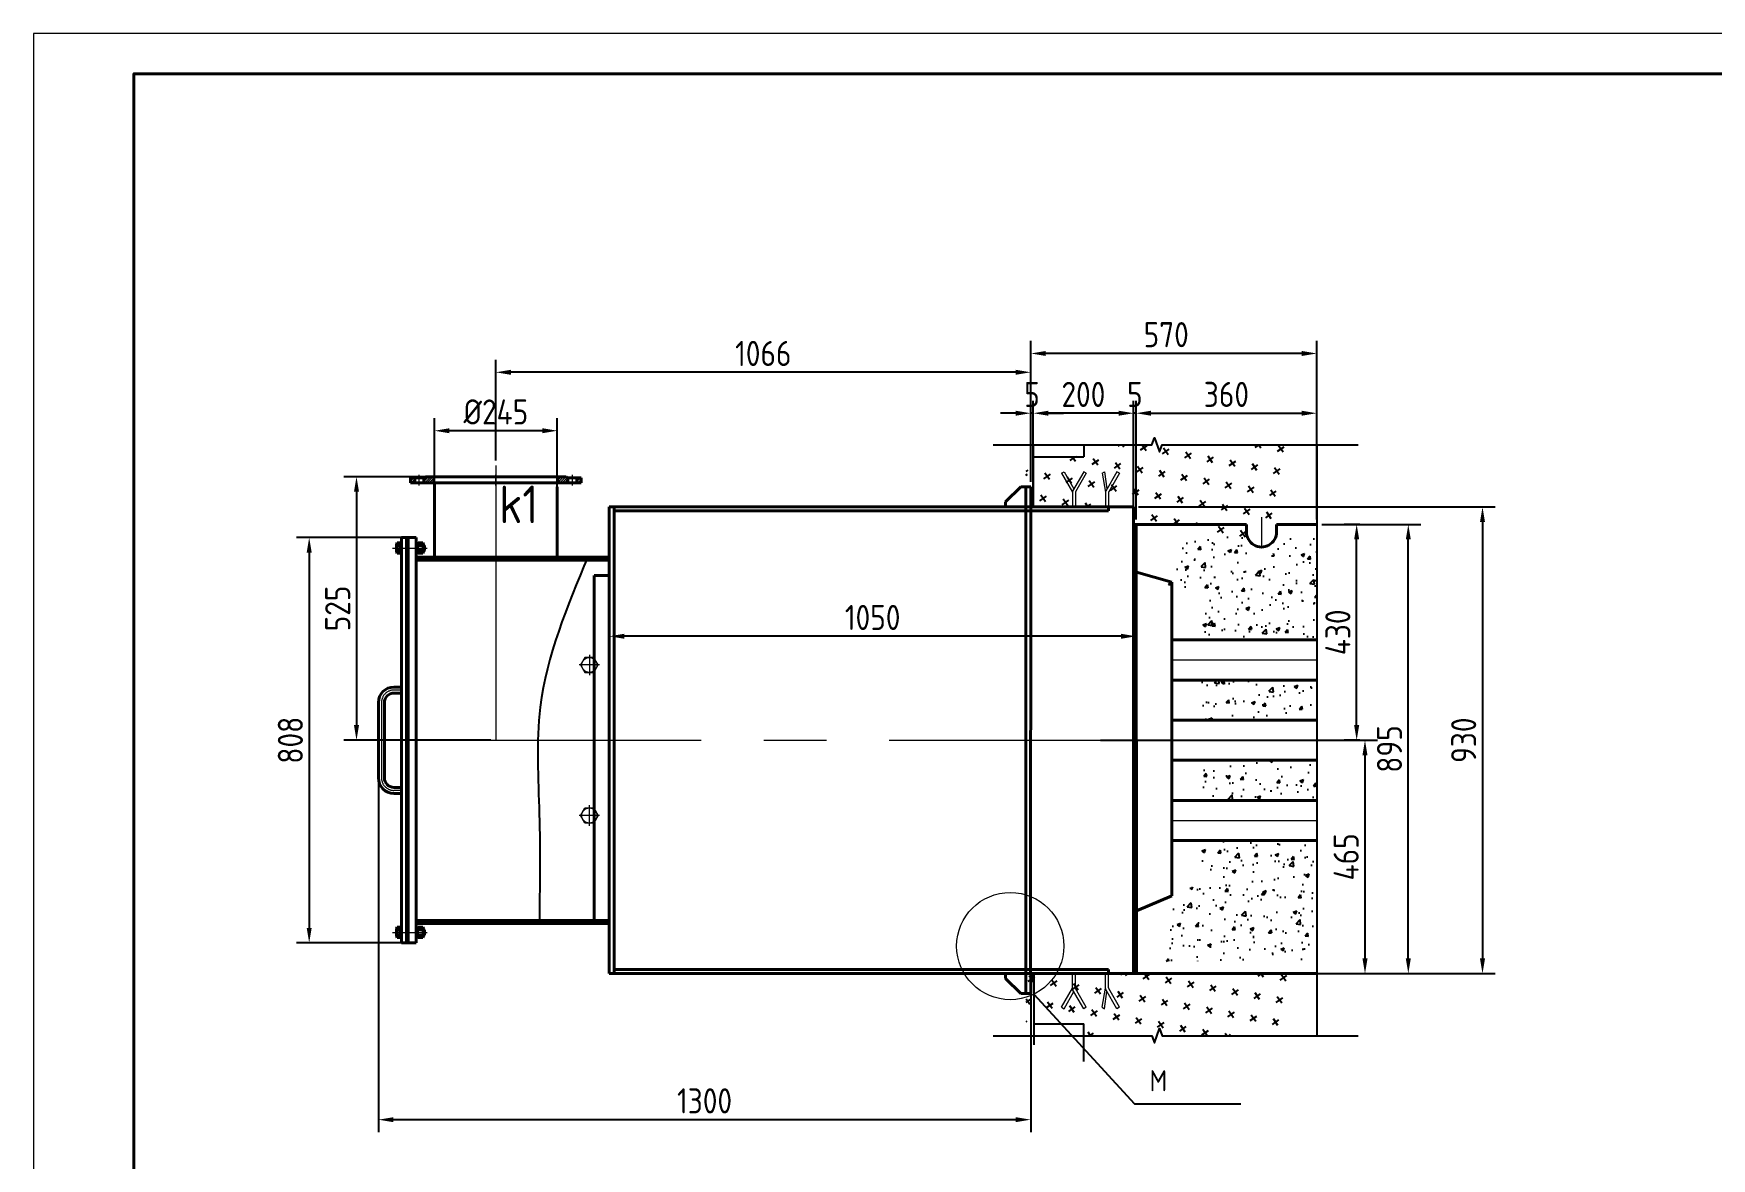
# Model space of a CAD drawing. Header units: millimetres. Extents: x 52110 to 400893, y -153728 to 31997.
# Drawn here: x 356035 to 359379, y -10832 to -8590 of the extents above; entities that cross this region are included whole.
import ezdxf

# ---------------------------------------------------------------- set-up
doc = ezdxf.new("R2010")
doc.units = ezdxf.units.MM
doc.header["$LTSCALE"] = 500
doc.linetypes.add('CENTER', pattern=[2, 1.25, -0.25, 0.25, -0.25])
doc.linetypes.add('DASHED2', pattern=[0.375, 0.25, -0.125])
for name, color, linetype, lineweight in [('BIAOZHU', 3, 'Continuous', 25), ('POU', 4, 'Continuous', 20), ('SHI', 7, 'Continuous', 40), ('SW', 8, 'Continuous', 20), ('WEN', 3, 'Continuous', 20), ('XI', 2, 'Continuous', 20), ('XU', 6, 'DASHED2', 20), ('ZHONG', 1, 'CENTER', 20)]:
    doc.layers.add(name, color=color, linetype=linetype, lineweight=lineweight)
doc.styles.add('GB', font='gbenor.shx', dxfattribs={"bigfont": 'gbcbig.shx'})
doc.styles.add('工程字', font='gbenor.shx', dxfattribs={"bigfont": 'gbcbig.shx'})
doc.dimstyles.new('GB-5', dxfattribs={"dimscale": 10, "dimtxt": 5, "dimasz": 3, "dimexe": 2.5, "dimexo": 1, "dimgap": 1.25, "dimtad": 1, "dimdsep": 46, "dimtxsty": '工程字', "dimcen": 5, "dimadec": 0, "dimazin": 0, "dimtfac": 0.7, "dimtix": 1, "dimtmove": 0, "dimatfit": 3, "dimfxl": 0, "dimtzin": 0, "dimarcsym": 0})
pattern_1 = [(50, (300681.38, -30061.035), (72.87387, -6.375634), [7.62, -83.82]), (355, (300681.38, -30061.035), (-14.09713, 76.42266), [6.096, -67.056]), (100.451, (300687.45, -30061.566), (58.777, 70.046675), [6.476, -71.236]), (46.1842, (300681.38, -30040.715), (108.43162, -16.81693), [11.43, -125.73]), (96.6356, (300690.41, -30042.12), (94.9617, 98.97022), [9.714, -106.854]), (351.184, (300681.38, -30040.72), (94.96184, 98.97005), [9.144, -100.584]), (21, (300691.54, -30045.795), (60.64595, -40.90621), [7.62, -83.82]), (326, (300691.54, -30045.795), (24.72081, 73.67519), [6.096, -67.056]), (71.4514, (300696.59, -30049.204), (85.3666, 32.76914), [6.476, -71.236]), (37.5, (300681.379, -30061.035), (1.235441, 33.822016), [0, -66.2432, 0, -68.072, 0, -67.31]), (7.5, (300681.38, -30061.035), (26.727865, 40.07223), [0, -38.8112, 0, -64.7192, 0, -25.654]), (327.5, (300658.722, -30061.035), (54.236238, -2.291498), [0, -25.4, 0, -79.248, 0, -105.156]), (317.5, (300648.56, -30061.035), (59.251673, 10.170596), [0, -33.02, 0, -52.6288, 0, -74.676])]
pattern_2 = [(45, (-1333.1662, -1494.125), (-2.245064, 2.245064), [])]

# ---------------------------------------------------------------- blocks, each defined once
blk = doc.blocks.new('*D246')
at = {"layer": 'BIAOZHU', "color": 0, "lineweight": -2}
for p, q in [((356778.3, -9594.2), (356559.1, -9594.2)), ((356584.1, -9624.2), (356584.1, -10372.2)), ((356778.3, -10402.2), (356559.1, -10402.2))]:
    blk.add_line(p, q, dxfattribs=at)
at = {"layer": 'BIAOZHU', "color": 0}
for points in [[(356579.1, -9624.2), (356589.1, -9624.2), (356584.1, -9594.2)], [(356579.1, -10372.2), (356589.1, -10372.2), (356584.1, -10402.2)]]:
    blk.add_solid(points, dxfattribs=at)
at = {"layer": 'Defpoints', "color": 0}
for p in [(356788.3, -9594.2), (356584.1, -10402.2), (356788.3, -10402.2)]:
    blk.add_point(p, dxfattribs=at)
at = {"layer": 'BIAOZHU', "color": 0, "insert": (356546.6, -9998.2), "char_height": 50, "attachment_point": 5, "rotation": 90, "style": '工程字'}
blk.add_mtext('808', dxfattribs=at)
blk = doc.blocks.new('*D250')
at = {"layer": 'BIAOZHU', "color": 0, "lineweight": -2}
for p, q in [((356956.1, -9440.9), (356956.1, -9240)), ((358022.1, -9483.2), (358022.1, -9240)), ((357992.1, -9265), (356986.1, -9265))]:
    blk.add_line(p, q, dxfattribs=at)
at = {"layer": 'BIAOZHU', "color": 0}
for points in [[(356986.1, -9260), (356986.1, -9270), (356956.1, -9265)], [(357992.1, -9260), (357992.1, -9270), (358022.1, -9265)]]:
    blk.add_solid(points, dxfattribs=at)
at = {"layer": 'Defpoints', "color": 0}
for p in [(356956.1, -9265), (356956.1, -9450.9), (358022.1, -9493.2)]:
    blk.add_point(p, dxfattribs=at)
at = {"layer": 'BIAOZHU', "color": 0, "insert": (357489.1, -9227.5), "char_height": 50, "attachment_point": 5, "style": '工程字'}
blk.add_mtext('1066', dxfattribs=at)
blk = doc.blocks.new('*D251')
at = {"layer": 'BIAOZHU', "color": 0, "lineweight": -2}
for p, q in [((356946.1, -9473.2), (356653.4, -9473.2)), ((356678.4, -9503.2), (356678.4, -9968.2)), ((356946.1, -9998.2), (356653.4, -9998.2))]:
    blk.add_line(p, q, dxfattribs=at)
at = {"layer": 'BIAOZHU', "color": 0}
for points in [[(356673.4, -9503.2), (356683.4, -9503.2), (356678.4, -9473.2)], [(356673.4, -9968.2), (356683.4, -9968.2), (356678.4, -9998.2)]]:
    blk.add_solid(points, dxfattribs=at)
at = {"layer": 'Defpoints', "color": 0}
for p in [(356956.1, -9473.2), (356678.4, -9998.2), (356956.1, -9998.2)]:
    blk.add_point(p, dxfattribs=at)
at = {"layer": 'BIAOZHU', "color": 0, "insert": (356640.9, -9735.7), "char_height": 50, "attachment_point": 5, "rotation": 90, "style": '工程字'}
blk.add_mtext('525', dxfattribs=at)
blk = doc.blocks.new('*D252')
at = {"layer": 'BIAOZHU', "color": 0, "lineweight": -2}
for p, q in [((358022.1, -9399.5), (358022.1, -9202.5)), ((358562.1, -9227.5), (358052.1, -9227.5)), ((358592.1, -9399.5), (358592.1, -9202.5))]:
    blk.add_line(p, q, dxfattribs=at)
at = {"layer": 'BIAOZHU', "color": 0}
for points in [[(358052.1, -9222.5), (358052.1, -9232.5), (358022.1, -9227.5)], [(358562.1, -9222.5), (358562.1, -9232.5), (358592.1, -9227.5)]]:
    blk.add_solid(points, dxfattribs=at)
at = {"layer": 'Defpoints', "color": 0}
for p in [(358022.1, -9227.5), (358022.1, -9409.5), (358592.1, -9409.5)]:
    blk.add_point(p, dxfattribs=at)
at = {"layer": 'BIAOZHU', "color": 0, "insert": (358292.1, -9190), "char_height": 50, "attachment_point": 5, "style": '工程字'}
blk.add_mtext('570', dxfattribs=at)
blk = doc.blocks.new('*D253')
at = {"layer": 'BIAOZHU', "color": 0, "lineweight": -2}
for p, q in [((358602.1, -9568.2), (358799.6, -9568.2)), ((358774.6, -10433.2), (358774.6, -9598.2)), ((358602.1, -10463.2), (358799.6, -10463.2))]:
    blk.add_line(p, q, dxfattribs=at)
at = {"layer": 'BIAOZHU', "color": 0}
for points in [[(358769.6, -9598.2), (358779.6, -9598.2), (358774.6, -9568.2)], [(358769.6, -10433.2), (358779.6, -10433.2), (358774.6, -10463.2)]]:
    blk.add_solid(points, dxfattribs=at)
at = {"layer": 'Defpoints', "color": 0}
for p in [(358592.1, -9568.2), (358774.6, -9568.2), (358592.1, -10463.2)]:
    blk.add_point(p, dxfattribs=at)
at = {"layer": 'BIAOZHU', "color": 0, "insert": (358737.1, -10015.7), "char_height": 50, "attachment_point": 5, "rotation": 90, "style": '工程字'}
blk.add_mtext('895', dxfattribs=at)
blk = doc.blocks.new('*D255')
at = {"layer": 'BIAOZHU', "color": 0, "lineweight": -2}
for p, q in [((358232.1, -9558.2), (358232.1, -9321.6)), ((358592.1, -9558.2), (358592.1, -9321.6)), ((358262.1, -9346.6), (358562.1, -9346.6))]:
    blk.add_line(p, q, dxfattribs=at)
at = {"layer": 'BIAOZHU', "color": 0}
for points in [[(358262.1, -9341.6), (358262.1, -9351.6), (358232.1, -9346.6)], [(358562.1, -9341.6), (358562.1, -9351.6), (358592.1, -9346.6)]]:
    blk.add_solid(points, dxfattribs=at)
at = {"layer": 'Defpoints', "color": 0}
for p in [(358592.1, -9346.6), (358232.1, -9568.2), (358592.1, -9568.2)]:
    blk.add_point(p, dxfattribs=at)
at = {"layer": 'BIAOZHU', "color": 0, "insert": (358412.1, -9309.1), "char_height": 50, "attachment_point": 5, "style": '工程字'}
blk.add_mtext('360', dxfattribs=at)
blk = doc.blocks.new('*D256')
at = {"layer": 'BIAOZHU', "color": 0, "lineweight": -2}
for p, q in [((358227.1, -9558.2), (358227.1, -9321.6)), ((358232.1, -9558.2), (358232.1, -9321.6)), ((358197.1, -9346.6), (358167.1, -9346.6)), ((358232.1, -9346.6), (358227.1, -9346.6)), ((358262.1, -9346.6), (358292.1, -9346.6))]:
    blk.add_line(p, q, dxfattribs=at)
at = {"layer": 'BIAOZHU', "color": 0}
for points in [[(358197.1, -9341.6), (358197.1, -9351.6), (358227.1, -9346.6)], [(358262.1, -9341.6), (358262.1, -9351.6), (358232.1, -9346.6)]]:
    blk.add_solid(points, dxfattribs=at)
at = {"layer": 'Defpoints', "color": 0}
for p in [(358227.1, -9346.6), (358227.1, -9568.2), (358232.1, -9568.2)]:
    blk.add_point(p, dxfattribs=at)
at = {"layer": 'BIAOZHU', "color": 0, "insert": (358229.6, -9309.1), "char_height": 50, "attachment_point": 5, "style": '工程字'}
blk.add_mtext('5', dxfattribs=at)
blk = doc.blocks.new('*D257')
at = {"layer": 'BIAOZHU', "color": 0, "lineweight": -2}
for p, q in [((358027.1, -9523.2), (358027.1, -9321.6)), ((358227.1, -9523.2), (358227.1, -9321.6)), ((358197.1, -9346.6), (358057.1, -9346.6))]:
    blk.add_line(p, q, dxfattribs=at)
at = {"layer": 'BIAOZHU', "color": 0}
for points in [[(358057.1, -9341.6), (358057.1, -9351.6), (358027.1, -9346.6)], [(358197.1, -9341.6), (358197.1, -9351.6), (358227.1, -9346.6)]]:
    blk.add_solid(points, dxfattribs=at)
at = {"layer": 'Defpoints', "color": 0}
for p in [(358027.1, -9346.6), (358027.1, -9533.2), (358227.1, -9533.2)]:
    blk.add_point(p, dxfattribs=at)
at = {"layer": 'BIAOZHU', "color": 0, "insert": (358127.1, -9309.1), "char_height": 50, "attachment_point": 5, "style": '工程字'}
blk.add_mtext('200', dxfattribs=at)
blk = doc.blocks.new('*D182')
at = {"layer": 'BIAOZHU', "color": 0, "lineweight": -2}
for p, q in [((358022.1, -9336.6), (358022.1, -9321.6)), ((358027.1, -9336.6), (358027.1, -9321.6)), ((357992.1, -9346.6), (357962.1, -9346.6)), ((358027.1, -9346.6), (358022.1, -9346.6)), ((358057.1, -9346.6), (358087.1, -9346.6))]:
    blk.add_line(p, q, dxfattribs=at)
at = {"layer": 'BIAOZHU', "color": 0}
for points in [[(357992.1, -9341.6), (357992.1, -9351.6), (358022.1, -9346.6)], [(358057.1, -9341.6), (358057.1, -9351.6), (358027.1, -9346.6)]]:
    blk.add_solid(points, dxfattribs=at)
at = {"layer": 'Defpoints', "color": 0}
for p in [(358022.1, -9346.6), (358022.1, -9346.6), (358027.1, -9346.6)]:
    blk.add_point(p, dxfattribs=at)
at = {"layer": 'BIAOZHU', "color": 0, "insert": (358024.6, -9309.1), "char_height": 50, "attachment_point": 5, "style": '工程字'}
blk.add_mtext('5', dxfattribs=at)
blk = doc.blocks.new('*D258')
at = {"layer": 'BIAOZHU', "color": 0, "lineweight": -2}
for p, q in [((356833.6, -9529), (356833.6, -9356.5)), ((357078.6, -9529), (357078.6, -9356.5)), ((357048.6, -9381.5), (356863.6, -9381.5))]:
    blk.add_line(p, q, dxfattribs=at)
at = {"layer": 'BIAOZHU', "color": 0}
for points in [[(356863.6, -9376.5), (356863.6, -9386.5), (356833.6, -9381.5)], [(357048.6, -9376.5), (357048.6, -9386.5), (357078.6, -9381.5)]]:
    blk.add_solid(points, dxfattribs=at)
at = {"layer": 'Defpoints', "color": 0}
for p in [(356833.6, -9381.5), (356833.6, -9539), (357078.6, -9539)]:
    blk.add_point(p, dxfattribs=at)
at = {"layer": 'BIAOZHU', "color": 0, "insert": (356956.1, -9344), "char_height": 50, "attachment_point": 5, "style": '工程字'}
blk.add_mtext('%%C245', dxfattribs=at)
blk = doc.blocks.new('*D259')
at = {"layer": 'BIAOZHU', "color": 0, "linetype": 'ByBlock', "lineweight": -2}
for p, q in [((356722.1, -10008.2), (356722.1, -10779.4)), ((358022.1, -10513.2), (358022.1, -10779.4)), ((357992.1, -10754.4), (356752.1, -10754.4))]:
    blk.add_line(p, q, dxfattribs=at)
at = {"layer": 'BIAOZHU', "color": 0}
for points in [[(356752.1, -10749.4), (356752.1, -10759.4), (356722.1, -10754.4)], [(357992.1, -10749.4), (357992.1, -10759.4), (358022.1, -10754.4)]]:
    blk.add_solid(points, dxfattribs=at)
at = {"layer": 'Defpoints', "color": 0}
for p in [(356722.1, -9998.2), (358022.1, -10503.2), (356722.1, -10754.4)]:
    blk.add_point(p, dxfattribs=at)
at = {"layer": 'BIAOZHU', "color": 0, "insert": (357372.1, -10716.9), "char_height": 50, "attachment_point": 5, "style": '工程字'}
blk.add_mtext('1300', dxfattribs=at)
blk = doc.blocks.new('*D260')
at = {"layer": 'BIAOZHU', "color": 0, "linetype": 'ByBlock', "lineweight": -2}
for p, q in [((358237.1, -9533.2), (358947.5, -9533.2)), ((358922.5, -9563.2), (358922.5, -10433.2)), ((358237.1, -10463.2), (358947.5, -10463.2))]:
    blk.add_line(p, q, dxfattribs=at)
at = {"layer": 'BIAOZHU', "color": 0}
for points in [[(358917.5, -9563.2), (358927.5, -9563.2), (358922.5, -9533.2)], [(358917.5, -10433.2), (358927.5, -10433.2), (358922.5, -10463.2)]]:
    blk.add_solid(points, dxfattribs=at)
at = {"layer": 'Defpoints', "color": 0}
for p in [(358227.1, -9533.2), (358227.1, -10463.2), (358922.5, -10463.2)]:
    blk.add_point(p, dxfattribs=at)
at = {"layer": 'BIAOZHU', "color": 0, "insert": (358885, -9998.2), "char_height": 50, "attachment_point": 5, "rotation": 90, "style": '工程字'}
blk.add_mtext('930', dxfattribs=at)
blk = doc.blocks.new('*D184')
at = {"layer": 'BIAOZHU', "color": 0, "lineweight": -2}
for p, q in [((357182.1, -9791.8), (357182.1, -9816.1)), ((358202.1, -9791.1), (357212.1, -9791.1)), ((358232.1, -9800.6), (358232.1, -9766.1))]:
    blk.add_line(p, q, dxfattribs=at)
at = {"layer": 'BIAOZHU', "color": 0}
for points in [[(357212.1, -9786.1), (357212.1, -9796.1), (357182.1, -9791.1)], [(358202.1, -9786.1), (358202.1, -9796.1), (358232.1, -9791.1)]]:
    blk.add_solid(points, dxfattribs=at)
at = {"layer": 'Defpoints', "color": 0}
for p in [(357182.1, -9781.8), (357182.1, -9791.1), (358232.1, -9810.6)]:
    blk.add_point(p, dxfattribs=at)
at = {"layer": 'BIAOZHU', "color": 0, "insert": (357707.1, -9753.6), "char_height": 50, "attachment_point": 5, "style": '工程字'}
blk.add_mtext('1050', dxfattribs=at)
blk = doc.blocks.new('A$C704930C1')
at = {"layer": 'POU'}
h = blk.add_hatch(dxfattribs=at)
h.set_pattern_fill('ANSI31', color=256, style=0)
h.set_pattern_definition(pattern_2)
h.paths.add_polyline_path([(8.5, 15.2), (0, 15.2), (0, 5.2), (8.5, 5.2)])
h.paths.add_polyline_path([(46.5, 5.2), (46.5, 17.2), (30, 17.2), (28, 15.2), (26.5, 15.2), (26.5, 5.2)])
h = blk.add_hatch(dxfattribs=at)
h.set_pattern_fill('ANSI31', color=256, style=0)
h.set_pattern_definition(pattern_2)
h.paths.add_polyline_path([(313.5, 15.2), (312, 15.2), (310, 17.2), (293.5, 17.2), (293.5, 5.2), (313.5, 5.2)])
h.paths.add_polyline_path([(340, 15.2), (331.5, 15.2), (331.5, 5.2), (340, 5.2)])
at = {"layer": 'SHI'}
for p, q in [((0, 15.2), (28, 15.2)), ((0, 5.2), (0, 15.2)), ((0, 5.2), (340, 5.2)), ((8.5, 5.2), (8.5, 15.2)), ((26.5, 5.2), (26.5, 15.2)), ((30, 17.2), (28, 15.2)), ((30, 17.2), (310, 17.2)), ((46.5, 5.2), (46.5, 17.2)), ((293.5, 5.2), (293.5, 17.2)), ((310, 17.2), (312, 15.2)), ((312, 15.2), (340, 15.2)), ((313.5, 5.2), (313.5, 15.2)), ((331.5, 5.2), (331.5, 15.2)), ((340, 5.2), (340, 15.2))]:
    blk.add_line(p, q, dxfattribs=at)
at = {"layer": 'ZHONG'}
for p, q in [((17.5, 0), (17.5, 21.1)), ((170, 0), (170, 21.1)), ((322.5, 0), (322.5, 21.1))]:
    blk.add_line(p, q, dxfattribs=at)
blk = doc.blocks.new('*D165')
at = {"layer": 'BIAOZHU', "color": 0, "lineweight": -2}
for p, q in [((358161, -9998.2), (358713.3, -9998.2)), ((358688.3, -10028.2), (358688.3, -10433.2)), ((358602.1, -10463.2), (358713.3, -10463.2))]:
    blk.add_line(p, q, dxfattribs=at)
at = {"layer": 'BIAOZHU', "color": 0}
for points in [[(358683.3, -10028.2), (358693.3, -10028.2), (358688.3, -9998.2)], [(358683.3, -10433.2), (358693.3, -10433.2), (358688.3, -10463.2)]]:
    blk.add_solid(points, dxfattribs=at)
at = {"layer": 'Defpoints', "color": 0}
for p in [(358151, -9998.2), (358592.1, -10463.2), (358688.3, -10463.2)]:
    blk.add_point(p, dxfattribs=at)
at = {"layer": 'BIAOZHU', "color": 0, "insert": (358650.8, -10230.7), "char_height": 50, "attachment_point": 5, "rotation": 90, "style": '工程字'}
blk.add_mtext('465', dxfattribs=at)
blk = doc.blocks.new('*D168')
at = {"layer": 'BIAOZHU', "color": 0, "lineweight": -2}
for p, q in [((358678.3, -9568.2), (358646.7, -9568.2)), ((358671.7, -9968.2), (358671.7, -9598.2)), ((358678.3, -9998.2), (358646.7, -9998.2))]:
    blk.add_line(p, q, dxfattribs=at)
at = {"layer": 'BIAOZHU', "color": 0}
for points in [[(358666.7, -9598.2), (358676.7, -9598.2), (358671.7, -9568.2)], [(358666.7, -9968.2), (358676.7, -9968.2), (358671.7, -9998.2)]]:
    blk.add_solid(points, dxfattribs=at)
at = {"layer": 'Defpoints', "color": 0}
for p in [(358671.7, -9568.2), (358688.3, -9568.2), (358688.3, -9998.2)]:
    blk.add_point(p, dxfattribs=at)
at = {"layer": 'BIAOZHU', "color": 0, "insert": (358634.2, -9783.2), "char_height": 50, "attachment_point": 5, "rotation": 90, "style": '工程字'}
blk.add_mtext('430', dxfattribs=at)

msp = doc.modelspace()

# ---------------------------------------------------------------- hatches: boundary and pattern name
at = {"layer": 'BIAOZHU'}
h = msp.add_hatch(dxfattribs=at)
h.set_pattern_fill('CROSS', color=256, scale=5, angle=35, style=0)
h.set_pattern_definition([(35, (300622.38, -30036.035), (7.797026, 44.21913), [15.875, -47.625]), (125, (300633.433, -30037.984), (-44.21913, 7.797026), [15.875, -47.625])])
h.paths.add_polyline_path([(358533.10579, -9409.47847), (358284.17715, -9409.47847), (358279.04685, -9423.57386), (358268.78625, -9395.38308), (358263.65595, -9409.47847), (358113.10579, -9409.47847), (358113.10579, -9433.23089), (358013.10579, -9433.23089), (358013.10579, -9533.23089), (358227.10579, -9533.23089), (358227.10579, -9568.23089), (358393.11008, -9568.23089), (358393.11008, -9583.73846, 0.9915755674), (358453.10579, -9583.23089), (358453.10579, -9568.23089), (358533.10579, -9568.23089)])
h = msp.add_hatch(dxfattribs=at)
h.set_pattern_fill('AR-CONC', color=256, scale=0.4, style=0)
h.set_pattern_definition(pattern_1)
h.paths.add_polyline_path([(358592.10579, -10198.23089), (358362.10579, -10198.23089), (358362.10579, -10283.23089), (358292.10579, -10313.23089), (358292.10579, -10438.23089), (358442.10579, -10438.23089), (358492.10579, -10438.23089), (358592.10579, -10438.23089)])
h.paths.add_polyline_path([(358592.10579, -9593.23089), (358512.10579, -9593.23089), (358512.10579, -9608.23089, -0.9915755674), (358452.11008, -9608.73846), (358452.11008, -9593.23089), (358292.10579, -9593.23089), (358292.10579, -9688.23089), (358362.10579, -9708.23089), (358362.10579, -9798.23089), (358592.10579, -9798.23089)])
h = msp.add_hatch(dxfattribs=at)
h.set_pattern_fill('AR-CONC', color=256, scale=0.4, style=0)
h.set_pattern_definition(pattern_1)
h.paths.add_polyline_path([(358592.10579, -9878.23089), (358362.10579, -9878.23089), (358362.10579, -9958.23089), (358592.10579, -9958.23089)])
h.paths.add_polyline_path([(358592.10579, -10038.23089), (358362.10579, -10038.23089), (358362.10579, -10118.23089), (358592.10579, -10118.23089)])
h = msp.add_hatch(dxfattribs=at)
h.set_pattern_fill('CROSS', color=256, scale=5, angle=35, style=0)
h.set_pattern_definition([(35, (300622.38, -30086.035), (7.797026, 44.21913), [15.875, -47.625]), (125, (300633.433, -30087.984), (-44.21913, 7.797026), [15.875, -47.625])])
h.paths.add_polyline_path([(358533.10579, -10463.23089), (358433.10579, -10463.23089), (358383.10579, -10463.23089), (358227.10579, -10463.23089), (358013.10579, -10463.23089), (358013.10579, -10563.23089), (358113.10579, -10563.23089), (358113.10579, -10586.9833), (358263.65595, -10586.9833), (358268.78625, -10601.07869), (358279.04685, -10572.88791), (358284.17715, -10586.9833), (358533.10579, -10586.9833)])

# ---------------------------------------------------------------- linework, layer by layer
for p, q in [((358027.10579, -9409.47847), (358027.10579, -9533.23089)), ((358128.10579, -9409.47847), (358128.10579, -9433.23089)), ((358592.10579, -9409.47847), (358592.10579, -10586.9833)), ((358028.10579, -9433.23089), (358128.10579, -9433.23089)), ((358022.10579, -9528.23089), (358028.10579, -9528.23089)), ((358022.10579, -10463.23089), (358022.10579, -10605.02397)), ((358028.10579, -10463.23089), (358028.10579, -10605.02397)), ((358028.10579, -10504.4587), (358228.89224, -10722.62517)), ((358028.10579, -10563.23089), (358128.10579, -10563.23089)), ((358128.10579, -10638.77569), (358128.10579, -10563.23089)), ((358228.89224, -10722.62517), (358440.77466, -10722.62517))]:
    msp.add_line(p, q, dxfattribs=at)
for points in [[(357947.35534, -9409.47847), (358263.65595, -9409.47847), (358268.78625, -9395.38308), (358279.04685, -9423.57386), (358284.17715, -9409.47847), (358674.47776, -9409.47847)], [(357947.35534, -10586.9833), (358263.65595, -10586.9833), (358268.78625, -10601.07869), (358279.04685, -10572.88791), (358284.17715, -10586.9833), (358674.47776, -10586.9833)]]:
    msp.add_lwpolyline(points, dxfattribs=at)
msp.add_spline([(357139.36317, -9633.23089), (357044.68971, -9932.4378), (357042.67539, -10145.65716), (357042.67539, -10363.23089)], degree=3, dxfattribs=at)
at = {"layer": 'SHI'}
for p, q in [((356833.60579, -9633.23089), (356833.60579, -9485.23089)), ((357078.60579, -9633.23089), (357078.60579, -9493.23089)), ((358002.10579, -9493.23089), (357972.10579, -9523.23089)), ((358002.10579, -9493.23089), (358012.10579, -9493.23089)), ((358012.10579, -9493.23089), (358012.10579, -10463.23089)), ((358012.10579, -9493.23089), (358022.10579, -9493.23089)), ((358021.97387, -10463.23089), (358022.10579, -9493.23089)), ((357972.10579, -9523.23089), (357972.10579, -9533.23089)), ((357182.10579, -9533.23089), (357182.10579, -9998.23089)), ((357182.10579, -9533.23089), (358012.10579, -9533.23089)), ((357192.10579, -9533.23089), (357192.10579, -9998.23089)), ((357192.10579, -9541.23089), (358177.10579, -9541.23089)), ((358012.10579, -9533.23089), (358227.10579, -9533.23089)), ((358177.10579, -9541.23089), (358177.10579, -9533.23089)), ((358227.10579, -9533.23089), (358227.10579, -9998.23089)), ((356768.10579, -9594.23089), (356797.10579, -9594.23089)), ((356768.10579, -9594.23089), (356768.10579, -9998.23089)), ((356778.10579, -9594.23089), (356778.10579, -9998.23089)), ((356781.10579, -9594.23089), (356781.10579, -9998.23089)), ((356797.10579, -9594.23089), (356797.10579, -9998.23089)), ((358227.10579, -9568.23089), (358452.11008, -9568.23089)), ((358232.10579, -9568.23089), (358232.10579, -9998.23089)), ((358452.11008, -9582.72331), (358452.11008, -9568.23089)), ((358512.10579, -9568.23089), (358592.10579, -9568.23089)), ((358512.10579, -9583.23089), (358512.10579, -9568.23089)), ((356758.10579, -9607.43666), (356759.60579, -9604.83858)), ((356758.10579, -9623.02511), (356758.10579, -9607.43666)), ((356758.10579, -9623.02511), (356759.60579, -9625.62319)), ((356759.60579, -9604.83858), (356765.60579, -9604.83858)), ((356759.60579, -9610.03473), (356765.60579, -9610.03473)), ((356759.60579, -9620.42704), (356765.60579, -9620.42704)), ((356759.60579, -9625.62319), (356765.60579, -9625.62319)), ((356765.60579, -9603.23089), (356768.10579, -9603.23089)), ((356765.60579, -9627.23089), (356765.60579, -9603.23089)), ((356765.60579, -9625.62319), (356765.60579, -9604.83858)), ((356765.60579, -9604.83858), (356765.60579, -9625.62319)), ((356765.60579, -9627.23089), (356768.10579, -9627.23089)), ((356799.60579, -9603.23089), (356797.10579, -9603.23089)), ((356799.60579, -9627.23089), (356797.10579, -9627.23089)), ((356799.60579, -9627.23089), (356799.60579, -9603.23089)), ((356799.60579, -9607.43666), (356801.10579, -9604.83858)), ((356799.60579, -9623.02511), (356799.60579, -9607.43666)), ((356799.60579, -9623.02511), (356801.10579, -9625.62319)), ((356801.10579, -9604.83858), (356810.30579, -9604.83858)), ((356801.10579, -9610.03473), (356810.30579, -9610.03473)), ((356801.10579, -9620.42704), (356810.30579, -9620.42704)), ((356801.10579, -9625.62319), (356810.30579, -9625.62319)), ((356811.80579, -9607.43666), (356810.30579, -9604.83858)), ((356811.80579, -9623.02511), (356810.30579, -9625.62319)), ((356811.80579, -9623.02511), (356811.80579, -9607.43666)), ((356811.80579, -9609.23089), (356812.70579, -9609.23089)), ((356811.80579, -9610.13089), (356813.60579, -9610.13089)), ((356811.80579, -9620.33089), (356813.60579, -9620.33089)), ((356811.80579, -9621.23089), (356812.70579, -9621.23089)), ((356812.70579, -9609.23089), (356812.70579, -9621.23089)), ((356813.60579, -9610.13089), (356812.70579, -9609.23089)), ((356812.70579, -9621.23089), (356813.60579, -9620.33089)), ((356813.60579, -9620.33089), (356813.60579, -9610.13089)), ((356797.10579, -9633.23089), (357182.10579, -9633.23089)), ((356797.10579, -9639.23089), (357182.10579, -9639.23089)), ((358233.10579, -9663.23089), (358303.10579, -9683.23089)), ((357152.10579, -9669.68611), (357182.10579, -9669.68611)), ((357152.10579, -9669.68611), (357152.10579, -10357.23089)), ((357182.10579, -9669.68611), (357182.10579, -10357.23089)), ((358303.10579, -9683.23089), (358303.10579, -9998.23089)), ((358303.10579, -9798.23089), (358592.10579, -9798.23089)), ((356768.10579, -9892.23089), (356753.10579, -9892.23089)), ((358303.10579, -9878.23089), (358592.10579, -9878.23089)), ((356722.10579, -9923.23089), (356722.10579, -10073.23089)), ((356734.10579, -10073.23089), (356734.10579, -9923.23089)), ((356768.10579, -9904.23089), (356753.10579, -9904.23089)), ((358303.10579, -9958.23089), (358592.10579, -9958.23089)), ((356768.10579, -10402.23089), (356768.10579, -9998.23089)), ((356778.10579, -10402.23089), (356778.10579, -9998.23089)), ((356781.10579, -10402.23089), (356781.10579, -9998.23089)), ((356797.10579, -10402.23089), (356797.10579, -9998.23089)), ((357182.10579, -10463.23089), (357182.10579, -9998.23089)), ((357192.10579, -10463.23089), (357192.10579, -9998.23089)), ((358227.10579, -10463.23089), (358227.10579, -9998.23089)), ((358233.10579, -10463.23089), (358233.10579, -9998.23089)), ((358303.10579, -10308.23089), (358303.10579, -9998.23089)), ((358303.10579, -10038.23089), (358592.10579, -10038.23089)), ((356768.10579, -10092.23089), (356753.10579, -10092.23089)), ((356768.10579, -10104.23089), (356753.10579, -10104.23089)), ((358303.10579, -10118.23089), (358592.10579, -10118.23089)), ((358303.10579, -10198.23089), (358592.10579, -10198.23089)), ((358233.10579, -10338.23089), (358303.10579, -10308.23089)), ((356797.10579, -10357.23089), (357182.10579, -10357.23089)), ((356797.10579, -10363.23089), (357182.10579, -10363.23089)), ((356758.10579, -10373.43666), (356759.60579, -10370.83858)), ((356758.10579, -10389.02511), (356758.10579, -10373.43666)), ((356758.10579, -10389.02511), (356759.60579, -10391.62319)), ((356759.60579, -10370.83858), (356765.60579, -10370.83858)), ((356759.60579, -10376.03473), (356765.60579, -10376.03473)), ((356759.60579, -10386.42704), (356765.60579, -10386.42704)), ((356759.60579, -10391.62319), (356765.60579, -10391.62319)), ((356765.60579, -10393.23089), (356765.60579, -10369.23089)), ((356765.60579, -10369.23089), (356768.10579, -10369.23089)), ((356765.60579, -10370.83858), (356765.60579, -10391.62319)), ((356765.60579, -10391.62319), (356765.60579, -10370.83858)), ((356765.60579, -10393.23089), (356768.10579, -10393.23089)), ((356799.60579, -10369.23089), (356797.10579, -10369.23089)), ((356799.60579, -10393.23089), (356797.10579, -10393.23089)), ((356799.60579, -10393.23089), (356799.60579, -10369.23089)), ((356799.60579, -10373.43666), (356801.10579, -10370.83858)), ((356799.60579, -10389.02511), (356799.60579, -10373.43666)), ((356799.60579, -10389.02511), (356801.10579, -10391.62319)), ((356801.10579, -10370.83858), (356810.30579, -10370.83858)), ((356801.10579, -10376.03473), (356810.30579, -10376.03473)), ((356801.10579, -10386.42704), (356810.30579, -10386.42704)), ((356801.10579, -10391.62319), (356810.30579, -10391.62319)), ((356811.80579, -10373.43666), (356810.30579, -10370.83858)), ((356811.80579, -10389.02511), (356810.30579, -10391.62319)), ((356811.80579, -10389.02511), (356811.80579, -10373.43666)), ((356811.80579, -10375.23089), (356812.70579, -10375.23089)), ((356811.80579, -10376.13089), (356813.60579, -10376.13089)), ((356811.80579, -10386.33089), (356813.60579, -10386.33089)), ((356811.80579, -10387.23089), (356812.70579, -10387.23089)), ((356812.70579, -10375.23089), (356812.70579, -10387.23089)), ((356813.60579, -10376.13089), (356812.70579, -10375.23089)), ((356812.70579, -10387.23089), (356813.60579, -10386.33089)), ((356813.60579, -10386.33089), (356813.60579, -10376.13089)), ((356768.10579, -10402.23089), (356797.10579, -10402.23089)), ((357182.10579, -10463.23089), (358012.10579, -10463.23089)), ((357192.10579, -10455.23089), (358177.10579, -10455.23089)), ((357972.10579, -10473.23089), (357972.10579, -10463.23089)), ((358012.10579, -10503.23089), (358012.10579, -10463.23089)), ((358012.10579, -10463.23089), (358227.10579, -10463.23089)), ((358022.10579, -10503.23089), (358022.10579, -10463.23089)), ((358177.10579, -10463.23089), (358177.10579, -10455.23089)), ((358227.10579, -10463.23089), (358442.10579, -10463.23089)), ((358442.10579, -10463.23089), (358492.10579, -10463.23089)), ((358492.10579, -10463.23089), (358592.10579, -10463.23089)), ((358002.10579, -10503.23089), (357972.10579, -10473.23089)), ((358022.10579, -10468.23089), (358028.10579, -10468.23089)), ((358002.10579, -10503.23089), (358012.10579, -10503.23089)), ((358012.10579, -10503.23089), (358022.10579, -10503.23089))]:
    msp.add_line(p, q, dxfattribs=at)
msp.add_lwpolyline([(356234.77169, -13261.99791), (362682.77169, -13261.99791), (362682.77169, -8669.99791), (356234.77169, -8669.99791)], close=True, dxfattribs=at)
for centre, radius, start, end in [((358482.10579, -9583.23089), 30, 179.03055338, 0), ((356763.14239, -9606.26082), 5.17204, 193.14079328, 226.85920673), ((356767.85579, -9615.23089), 9.75, 147.7957725, 212.2042275), ((356763.14239, -9624.20095), 5.17204, 133.14079327, 166.85920672), ((356804.64239, -9606.26082), 5.17204, 193.14079328, 226.85920673), ((356809.35579, -9615.23089), 9.75, 147.7957725, 212.2042275), ((356804.64239, -9624.20095), 5.17204, 133.14079327, 166.85920672), ((356806.76918, -9606.26082), 5.17204, 313.14079327, 346.85920672), ((356802.05579, -9615.23089), 9.75, 327.7957725, 32.2042275), ((356806.76918, -9624.20095), 5.17204, 13.14079328, 46.85920673), ((356753.10579, -9923.23089), 31, 90, 180), ((356753.10579, -9923.23089), 19, 90, 180), ((356753.10579, -10073.23089), 31, 180, 270), ((356753.10579, -10073.23089), 19, 180, 270), ((356763.14239, -10372.26082), 5.17204, 193.14079328, 226.85920673), ((356767.85579, -10381.23089), 9.75, 147.7957725, 212.2042275), ((356763.14239, -10390.20095), 5.17204, 133.14079327, 166.85920672), ((356804.64239, -10372.26082), 5.17204, 193.14079328, 226.85920673), ((356809.35579, -10381.23089), 9.75, 147.7957725, 212.2042275), ((356804.64239, -10390.20095), 5.17204, 133.14079327, 166.85920672), ((356806.76918, -10372.26082), 5.17204, 313.14079327, 346.85920672), ((356802.05579, -10381.23089), 9.75, 327.7957725, 32.2042275), ((356806.76918, -10390.20095), 5.17204, 13.14079328, 46.85920673)]:
    msp.add_arc(centre, radius, start, end, dxfattribs=at)
at = {"layer": 'SW'}
for p in [(358592.10579, -9568.23089), (358592.10579, -10463.23089)]:
    msp.add_line(p, (358592.10579, -9998.23089), dxfattribs=at)
for points in [[(357133.76604, -9833.23089), (357125.10579, -9848.23089), (357133.76604, -9863.23089), (357151.08655, -9863.23089), (357159.7468, -9848.23089), (357151.08655, -9833.23089)], [(357133.76604, -10163.23089), (357125.10579, -10148.23089), (357133.76604, -10133.23089), (357151.08655, -10133.23089), (357159.7468, -10148.23089), (357151.08655, -10163.23089)]]:
    msp.add_lwpolyline(points, close=True, dxfattribs=at)
for centre in [(357142.42629, -9848.23089), (357142.42629, -10148.23089)]:
    msp.add_circle(centre, 15, dxfattribs=at)
at = {"layer": 'WEN'}
msp.add_circle((357981.31182, -10408.42283), 106.8296, dxfattribs=at)
at = {"layer": 'XI'}
msp.add_lwpolyline([(356034.77169, -13341.99791), (362762.77169, -13341.99791), (362762.77169, -8589.99791), (356034.77169, -8589.99791)], close=True, dxfattribs=at)
at = {"layer": 'XU'}
for p, q in [((358083.27972, -9466.23089), (358088.47588, -9463.23089)), ((358088.47588, -9463.23089), (358108.10579, -9497.23089)), ((358127.73569, -9463.23089), (358105.50771, -9501.73089)), ((358132.93185, -9466.23089), (358127.73569, -9463.23089)), ((358164.27972, -9466.23089), (358169.47588, -9463.23089)), ((358169.47588, -9463.23089), (358174.10579, -9497.23089)), ((358193.73569, -9463.23089), (358171.50771, -9501.73089)), ((358198.93185, -9466.23089), (358193.73569, -9463.23089)), ((358083.27972, -9466.23089), (358105.10579, -9504.03473)), ((358132.93185, -9466.23089), (358111.50771, -9503.33858)), ((358164.27972, -9466.23089), (358171.10579, -9504.03473)), ((358198.93185, -9466.23089), (358177.50771, -9503.33858)), ((358105.10579, -9503.23089), (358105.10579, -9533.23089)), ((358111.10579, -9504.83858), (358111.10579, -9533.23089)), ((358171.10579, -9503.23089), (358171.10579, -9533.23089)), ((358177.10579, -9504.83858), (358177.10579, -9533.23089)), ((358105.10579, -10493.23089), (358105.10579, -10463.23089)), ((358111.10579, -10491.62319), (358111.10579, -10463.23089)), ((358171.10579, -10493.23089), (358171.10579, -10463.23089)), ((358177.10579, -10491.62319), (358177.10579, -10463.23089)), ((358083.27972, -10530.23089), (358105.10579, -10492.42704)), ((358088.47588, -10533.23089), (358108.10579, -10499.23089)), ((358127.73569, -10533.23089), (358105.50771, -10494.73089)), ((358132.93185, -10530.23089), (358111.50771, -10493.12319)), ((358164.27972, -10530.23089), (358171.10579, -10492.42704)), ((358169.47588, -10533.23089), (358174.10579, -10499.23089)), ((358193.73569, -10533.23089), (358171.50771, -10494.73089)), ((358198.93185, -10530.23089), (358177.50771, -10493.12319)), ((358083.27972, -10530.23089), (358088.47588, -10533.23089)), ((358132.93185, -10530.23089), (358127.73569, -10533.23089)), ((358164.27972, -10530.23089), (358169.47588, -10533.23089)), ((358198.93185, -10530.23089), (358193.73569, -10533.23089))]:
    msp.add_line(p, q, dxfattribs=at)
for centre, start, end in [((358108.10579, -9503.23089), 150, 180), ((358114.10579, -9504.83858), 150, 180), ((358174.10579, -9503.23089), 150, 180), ((358180.10579, -9504.83858), 150, 180), ((358108.10579, -10493.23089), 180, 210), ((358114.10579, -10491.62319), 180, 210), ((358174.10579, -10493.23089), 180, 210), ((358180.10579, -10491.62319), 180, 210)]:
    msp.add_arc(centre, 3, start, end, dxfattribs=at)
at = {"layer": 'ZHONG'}
for p, q in [((356956.10579, -9450.87803), (356956.10579, -9998.23089)), ((358482.10579, -9554.05029), (358482.10579, -9611.39633)), ((357142.42629, -9827.91038), (357142.42629, -9868.55139)), ((357162.7468, -9848.23089), (357122.10579, -9848.23089)), ((358303.10579, -9838.23089), (358592.10579, -9838.23089)), ((356768.10579, -9898.23089), (356753.10579, -9898.23089)), ((356728.10579, -9923.23089), (356728.10579, -10073.23089)), ((356740.28564, -9998.23089), (358608.51821, -9998.23089)), ((356768.10579, -10098.23089), (356753.10579, -10098.23089)), ((357142.42629, -10168.55139), (357142.42629, -10127.91038)), ((357162.7468, -10148.23089), (357122.10579, -10148.23089)), ((358303.10579, -10158.23089), (358592.10579, -10158.23089))]:
    msp.add_line(p, q, dxfattribs=at)
at = {"layer": 'ZHONG', "color": 1, "linetype": 'CENTER'}
for p, q in [((356750.02053, -9615.23089), (356818.90146, -9615.23089)), ((356750.02053, -10381.23089), (356818.90146, -10381.23089))]:
    msp.add_line(p, q, dxfattribs=at)
at = {"layer": 'ZHONG'}
for centre, start, end in [((356753.10579, -9923.23089), 90, 180), ((356753.10579, -10073.23089), 180, 270)]:
    msp.add_arc(centre, 25, start, end, dxfattribs=at)

# ---------------------------------------------------------------- block references
at = {"layer": 'WEN'}
msp.add_blockref('A$C704930C1', (356786.10568, -9490.40368), dxfattribs=at)

# ---------------------------------------------------------------- texts
at = {"layer": 'BIAOZHU', "style": 'GB'}
msp.add_text('k1', height=75, dxfattribs=at).set_placement((356962.94025, -9565.68337))
at = {"layer": 'WEN', "insert": (358259.03904, -10697.70966), "char_height": 42, "width": 641.13444, "attachment_point": 7, "style": 'GB'}
msp.add_mtext('M ', dxfattribs=at)

# ---------------------------------------------------------------- dimensions: what is measured, and where the dimension line sits
at = {"layer": 'BIAOZHU'}
dim = msp.add_linear_dim(base=(358022.10579, -9227.48034), p1=(358592.10579, -9409.47847), p2=(358022.10579, -9409.47847), dimstyle='GB-5', override={"dimfxl": 0.09}, dxfattribs=at)
dim.commit()
dim.dimension.update_dxf_attribs({"geometry": '*D252', "text_midpoint": (358292.10579, -9227.48034), "dimtype": 160})
for base, p1, p2, override, picture, middle in [((356956.10579, -9264.98034), (358022.10579, -9493.23089), (356956.10579, -9450.87803), {"dimfxl": 0.09}, '*D250', (357489.10579, -9227.48034)), ((358022.10579, -9346.57206), (358027.10579, -9346.57206), (358022.10579, -9346.57206), {"dimfxl": 0.09}, '*D182', (358024.60579, -9309.07206)), ((358027.10579, -9346.57206), (358227.10579, -9533.23089), (358027.10579, -9533.23089), {"dimfxl": 0.09}, '*D257', (358127.10579, -9309.07206)), ((358227.10579, -9346.57206), (358232.10579, -9568.23089), (358227.10579, -9568.23089), {"dimfxl": 0.09}, '*D256', (358229.60579, -9309.07206)), ((358592.10579, -9346.57206), (358232.10579, -9568.23089), (358592.10579, -9568.23089), {"dimfxl": 0.09}, '*D255', (358412.10579, -9309.07206)), ((357182.10579, -9791.09133), (358232.10579, -9810.60241), (357182.10579, -9781.81217), {"dimfxl": 0.09}, '*D184', (357707.10579, -9753.59133)), ((356722.10579, -10754.43067), (358022.10579, -10503.23089), (356722.10579, -9998.23089), {"dimfxl": 1.8}, '*D259', (357372.10579, -10716.93067))]:
    dim = msp.add_linear_dim(base=base, p1=p1, p2=p2, dimstyle='GB-5', override=override, dxfattribs=at)
    dim.commit()
    dim.dimension.update_dxf_attribs({"geometry": picture, "text_midpoint": middle})
dim = msp.add_linear_dim(base=(356833.60579, -9381.49804), p1=(357078.60579, -9538.97723), p2=(356833.60579, -9538.97723), text='%%C<>', dimstyle='GB-5', override={"dimfxl": 0.09}, dxfattribs=at)
dim.commit()
dim.dimension.update_dxf_attribs({"geometry": '*D258', "text_midpoint": (356956.10579, -9343.99804)})
for base, p1, p2, override, picture, middle in [((356678.37471, -9998.23089), (356956.10579, -9473.23089), (356956.10579, -9998.23089), {"dimfxl": 0.09}, '*D251', (356640.87471, -9735.73089)), ((358922.51502, -10463.23089), (358227.10579, -9533.23089), (358227.10579, -10463.23089), {"dimfxl": 1.8}, '*D260', (358885.01502, -9998.23089)), ((356584.12931, -10402.23089), (356788.25483, -9594.23089), (356788.25483, -10402.23089), {"dimfxl": 0.09}, '*D246', (356546.62931, -9998.23089)), ((358774.55749, -9568.23089), (358592.10579, -10463.23089), (358592.10579, -9568.23089), {"dimfxl": 0.09}, '*D253', (358737.05749, -10015.73089)), ((358671.67298, -9568.23089), (358688.30532, -9998.23089), (358688.30532, -9568.23089), {"dimfxl": 0.09}, '*D168', (358634.17298, -9783.23089)), ((358688.30532, -10463.23089), (358150.99818, -9998.23089), (358592.10579, -10463.23089), {"dimfxl": 0.09}, '*D165', (358650.80532, -10230.73089))]:
    dim = msp.add_linear_dim(base=base, p1=p1, p2=p2, angle=90, dimstyle='GB-5', override=override, dxfattribs=at)
    dim.commit()
    dim.dimension.update_dxf_attribs({"geometry": picture, "text_midpoint": middle})

doc.saveas('drawing.dxf')
